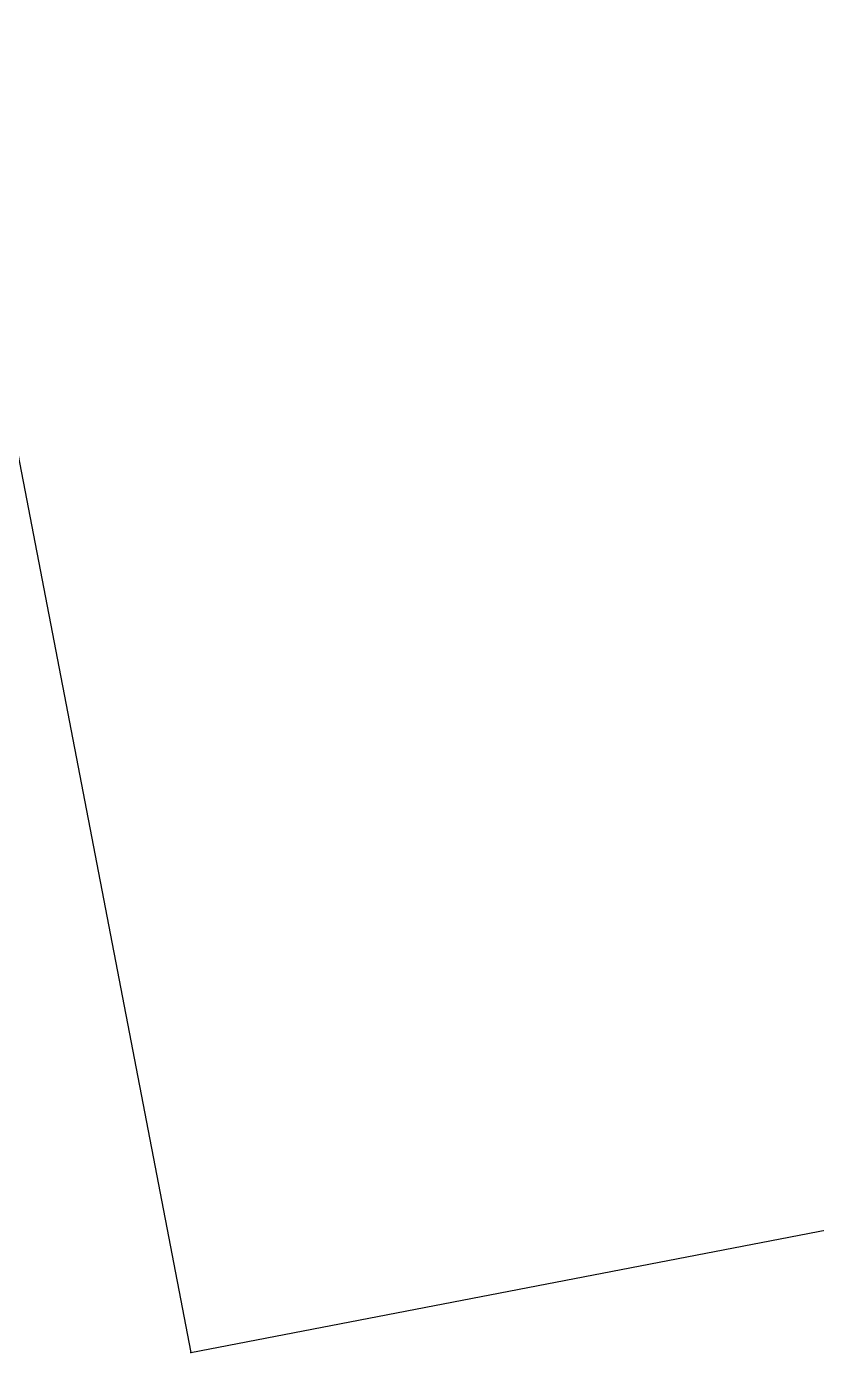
# Model space of a CAD drawing. Extents: x 669586 to 685806, y -4580 to 6900.
# Drawn here: x 679022.5757 to 679022.6124, y -1463.3325 to -1463.271 of the extents above; entities that cross this region are included whole.
import ezdxf

# ---------------------------------------------------------------- set-up
doc = ezdxf.new("R2010")
doc.units = 0
doc.header["$LTSCALE"] = 200
doc.header["$MEASUREMENT"] = 0
doc.layers.get('0').update_dxf_attribs({"linetype": 'CONTINUOUS'})
doc.layers.add('LINEE_PIASTRE', color=2, linetype='CONTINUOUS')
doc.layers.add('PIASTRE', color=5, linetype='CONTINUOUS')
doc.styles.add('QUOTE', font='ROMANS8.SHX', dxfattribs={"width": 0.7})
doc.styles.get("Standard").update_dxf_attribs({"font": 'ROMANS8.SHX', "width": 0.7})

# ---------------------------------------------------------------- blocks, each defined once
blk = doc.blocks.new('MRKR_98')
blk.add_point((0, 0))
at = {"color": 7, "flags": 1}
for tag, p in [('LAV1', (5.2584907, 6.8784559)), ('LAV2', (5.2584907, 6.5451225)), ('LAV3', (5.2584907, 6.2117892)), ('LAV4', (5.2584907, 5.8784559)), ('LAV5', (5.2584907, 5.5451225)), ('LAV6', (5.2584907, 5.2117892)), ('LAV7', (5.2584907, 4.8784559)), ('LAV8', (5.2584907, 4.5451225)), ('LAV9', (5.2584907, 4.2117892)), ('LAV10', (5.2584907, 3.8784559))]:
    blk.add_attdef(tag, p, '', height=0.2, dxfattribs=at)
at = {"color": 7, "style": 'QUOTE', "width": 0.5, "flags": 1}
for tag, p in [('TI', (3.7339794, 6.8273103)), ('DI_S', (3.7339794, 6.4217826)), ('D_S', (3.7339794, 6.020917)), ('E_S', (3.7339794, 5.6806471)), ('NFORI', (3.7154468, 5.2979178)), ('AUX2', (3.714393, 4.9324552)), ('FAM', (3.7284044, 4.5464516)), ('AUX1', (3.7339794, 4.1925714)), ('COMMESSA', (3.7339794, 3.8497142)), ('MD', (3.7339794, 3.5068571)), ('MP', (3.7339794, 3.164)), ('LARGHEZZA', (3.7339794, 2.8211428)), ('SPESSORE', (3.7339794, 2.4782857)), ('NP', (3.7339794, 2.1354285)), ('SV', (3.7339794, 1.7925714)), ('PESO', (3.7339794, 1.4497142)), ('QUA', (3.7339794, 1.1068571)), ('LUN', (3.7339794, 0.764)), ('PROF', (3.7339794, 0.4211428)), ('POS', (3.7339794, 0.0782857))]:
    blk.add_attdef(tag, p, '', height=0.2, dxfattribs=at)

msp = doc.modelspace()

# ---------------------------------------------------------------- linework, layer by layer
at = {"layer": 'LINEE_PIASTRE'}
for p, q in [((678950.626596, -1090.207597), (679022.583368, -1463.33254)), ((679022.583368, -1463.33254), (679199.326762, -1429.247753))]:
    msp.add_line(p, q, dxfattribs=at)

# ---------------------------------------------------------------- block references
at = {"layer": 'PIASTRE', "xscale": 20, "yscale": 20, "zscale": 20, "rotation": 280.915432614}
msp.add_blockref('MRKR_98', (679022.583368, -1463.33254), dxfattribs=at)

doc.saveas('drawing.dxf')
